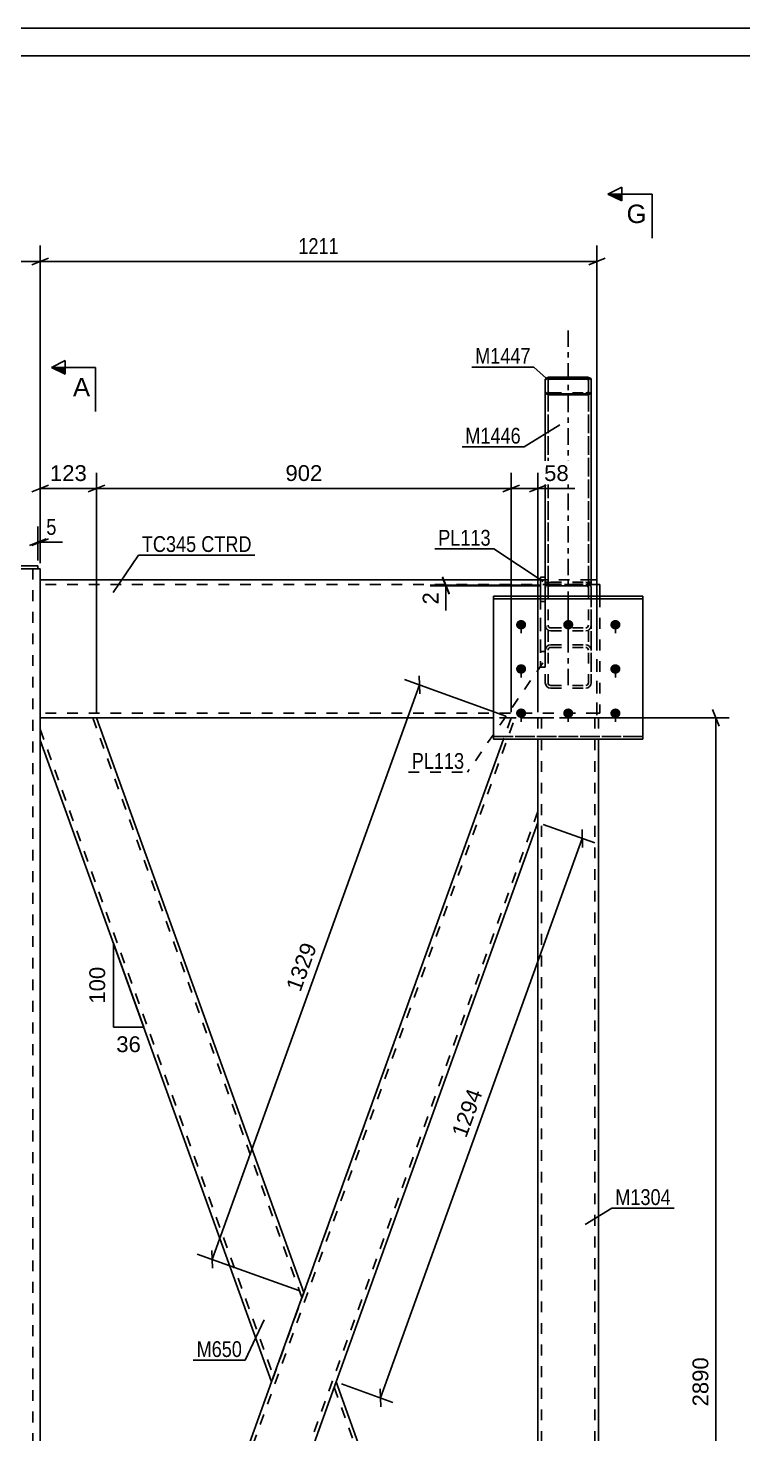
# Model space of a CAD drawing. Header units: millimetres. Extents: x 0 to 1189, y 0 to 841.
# Drawn here: x 217 to 346.5, y 586.1 to 841 of the extents above; entities that cross this region are included whole.
import ezdxf

# ---------------------------------------------------------------- set-up
doc = ezdxf.new("R2010")
doc.units = ezdxf.units.MM
doc.linetypes.add('DXK_LINE_DOT2', pattern=[3.9198, 1.9599, -1.9599])
doc.linetypes.add('DXK_LINE_DOT3', pattern=[5.9187, 2.979, -0.9799, 0.9799, -0.9799])
doc.styles.add('Arial', font='ARIAL.TTF', dxfattribs={"height": 0.2})
doc.styles.add('Arial Narrow', font='ARIALN.TTF', dxfattribs={"height": 0.2})

# ---------------------------------------------------------------- blocks, each defined once
blk = doc.blocks.new('Unknown-284935191-1134')
at = {"color": 5, "linetype": 'Continuous'}
for p, q in [((1189, 841), (0, 841)), ((1184, 836), (5, 836))]:
    blk.add_line(p, q, dxfattribs=at)
blk = doc.blocks.new('Part-284935191-1228 - 1225')
at = {"color": 2, "linetype": 'Continuous'}
for p, q in [((320.05, 740.08), (320.55, 740.08)), ((320.55, 740.08), (320.55, 737.96))]:
    blk.add_line(p, q, dxfattribs=at)
at = {"color": 7, "linetype": 'DXK_LINE_DOT2'}
for p, q in [((320.05, 716.75), (320.05, 740.08)), ((320.55, 737.96), (320.55, 716.75)), ((320.55, 716.75), (320.05, 716.75))]:
    blk.add_line(p, q, dxfattribs=at)
blk = doc.blocks.new('Part-284935191-4457 - 1225')
at = {"color": 7, "linetype": 'DXK_LINE_DOT2'}
for p, q in [((229.36, 715.92), (219.12, 715.92)), ((219.12, 715.92), (219.12, 711.89)), ((219.12, 713.85), (261.44, 596.48)), ((228.66, 715.92), (266.57, 610.73)), ((266.87, 611.57), (266.22, 609.75)), ((261.44, 596.48), (261.46, 596.56))]:
    blk.add_line(p, q, dxfattribs=at)
at = {"color": 2, "linetype": 'Continuous'}
for p, q in [((229.36, 715.92), (266.93, 611.72)), ((261.08, 595.5), (219.12, 711.89)), ((266.22, 609.75), (261.08, 595.5)), ((266.93, 611.72), (266.22, 609.75))]:
    blk.add_line(p, q, dxfattribs=at)
blk = doc.blocks.new('Part-284935191-1322 - 1225')
at = {"color": 2, "linetype": 'Continuous'}
for p, q in [((177.87, 743.47), (195.01, 743.47)), ((177.87, 743.47), (177.87, 742.97)), ((177.87, 742.97), (178.78, 742.97)), ((218.71, 743.47), (201.35, 743.47)), ((218.71, 742.97), (217.8, 742.97)), ((218.71, 743.47), (218.71, 742.97))]:
    blk.add_line(p, q, dxfattribs=at)
at = {"color": 7, "linetype": 'DXK_LINE_DOT2'}
for p, q in [((178.78, 742.97), (217.8, 742.97)), ((195.01, 743.47), (201.35, 743.47))]:
    blk.add_line(p, q, dxfattribs=at)
blk = doc.blocks.new('Part-284935191-1287 - 1225')
at = {"color": 2, "linetype": 'Continuous'}
for p, q in [((180.12, 742.97), (217.8, 742.97)), ((219.12, 742.97), (218.71, 742.97)), ((219.12, 742.97), (219.12, 412.33))]:
    blk.add_line(p, q, dxfattribs=at)
at = {"color": 7, "linetype": 'DXK_LINE_DOT2'}
for p, q in [((218.71, 742.97), (217.48, 742.97)), ((217.79, 742.97), (217.79, 412.33))]:
    blk.add_line(p, q, dxfattribs=at)
blk = doc.blocks.new('Bolt-284935191-1289 - 1225')
at = {"linetype": 'Continuous'}
for points in [[(306.3, 733.67), (306.49, 733.65), (306.67, 733.59), (306.84, 733.5), (306.98, 733.38), (307.1, 733.24), (307.17, 733.07), (307.21, 732.9), (307.21, 732.72), (307.17, 732.54), (307.1, 732.38), (306.98, 732.23), (306.84, 732.11), (306.67, 732.02), (306.49, 731.96), (306.3, 731.95), (306.11, 731.96), (305.93, 732.02), (305.76, 732.11), (305.62, 732.23), (305.51, 732.38), (305.43, 732.54), (305.39, 732.72), (305.39, 732.9), (305.43, 733.07), (305.51, 733.24), (305.62, 733.38), (305.76, 733.5), (305.93, 733.59), (306.11, 733.65)], [(314.84, 733.67), (315.03, 733.65), (315.22, 733.59), (315.38, 733.5), (315.52, 733.38), (315.64, 733.24), (315.71, 733.07), (315.75, 732.9), (315.75, 732.72), (315.71, 732.54), (315.64, 732.38), (315.52, 732.23), (315.38, 732.11), (315.22, 732.02), (315.03, 731.96), (314.84, 731.95), (314.65, 731.96), (314.47, 732.02), (314.3, 732.11), (314.16, 732.23), (314.05, 732.38), (313.97, 732.54), (313.93, 732.72), (313.93, 732.9), (313.97, 733.07), (314.05, 733.24), (314.16, 733.38), (314.3, 733.5), (314.47, 733.59), (314.65, 733.65)], [(323.38, 733.67), (323.58, 733.65), (323.76, 733.59), (323.92, 733.5), (324.07, 733.38), (324.18, 733.24), (324.26, 733.07), (324.3, 732.9), (324.3, 732.72), (324.26, 732.54), (324.18, 732.38), (324.07, 732.23), (323.92, 732.11), (323.76, 732.02), (323.58, 731.96), (323.38, 731.95), (323.19, 731.96), (323.01, 732.02), (322.85, 732.11), (322.7, 732.23), (322.59, 732.38), (322.51, 732.54), (322.47, 732.72), (322.47, 732.9), (322.51, 733.07), (322.59, 733.24), (322.7, 733.38), (322.85, 733.5), (323.01, 733.59), (323.19, 733.65)], [(306.3, 725.64), (306.49, 725.62), (306.67, 725.57), (306.84, 725.48), (306.98, 725.36), (307.1, 725.21), (307.17, 725.05), (307.21, 724.87), (307.21, 724.69), (307.17, 724.51), (307.1, 724.35), (306.98, 724.2), (306.84, 724.08), (306.67, 723.99), (306.49, 723.94), (306.3, 723.92), (306.11, 723.94), (305.93, 723.99), (305.76, 724.08), (305.62, 724.2), (305.51, 724.35), (305.43, 724.51), (305.39, 724.69), (305.39, 724.87), (305.43, 725.05), (305.51, 725.21), (305.62, 725.36), (305.76, 725.48), (305.93, 725.57), (306.11, 725.62)], [(323.38, 725.64), (323.58, 725.62), (323.76, 725.57), (323.92, 725.48), (324.07, 725.36), (324.18, 725.21), (324.26, 725.05), (324.3, 724.87), (324.3, 724.69), (324.26, 724.51), (324.18, 724.35), (324.07, 724.2), (323.92, 724.08), (323.76, 723.99), (323.58, 723.94), (323.38, 723.92), (323.19, 723.94), (323.01, 723.99), (322.85, 724.08), (322.7, 724.2), (322.59, 724.35), (322.51, 724.51), (322.47, 724.69), (322.47, 724.87), (322.51, 725.05), (322.59, 725.21), (322.7, 725.36), (322.85, 725.48), (323.01, 725.57), (323.19, 725.62)], [(306.3, 717.62), (306.49, 717.6), (306.67, 717.54), (306.84, 717.45), (306.98, 717.33), (307.1, 717.18), (307.17, 717.02), (307.21, 716.84), (307.21, 716.66), (307.17, 716.49), (307.1, 716.32), (306.98, 716.18), (306.84, 716.06), (306.67, 715.97), (306.49, 715.91), (306.3, 715.89), (306.11, 715.91), (305.93, 715.97), (305.76, 716.06), (305.62, 716.18), (305.51, 716.32), (305.43, 716.49), (305.39, 716.66), (305.39, 716.84), (305.43, 717.02), (305.51, 717.18), (305.62, 717.33), (305.76, 717.45), (305.93, 717.54), (306.11, 717.6)], [(314.84, 717.62), (315.03, 717.6), (315.22, 717.54), (315.38, 717.45), (315.52, 717.33), (315.64, 717.18), (315.71, 717.02), (315.75, 716.84), (315.75, 716.66), (315.71, 716.49), (315.64, 716.32), (315.52, 716.18), (315.38, 716.06), (315.22, 715.97), (315.03, 715.91), (314.84, 715.89), (314.65, 715.91), (314.47, 715.97), (314.3, 716.06), (314.16, 716.18), (314.05, 716.32), (313.97, 716.49), (313.93, 716.66), (313.93, 716.84), (313.97, 717.02), (314.05, 717.18), (314.16, 717.33), (314.3, 717.45), (314.47, 717.54), (314.65, 717.6)], [(323.38, 717.62), (323.58, 717.6), (323.76, 717.54), (323.92, 717.45), (324.07, 717.33), (324.18, 717.18), (324.26, 717.02), (324.3, 716.84), (324.3, 716.66), (324.26, 716.49), (324.18, 716.32), (324.07, 716.18), (323.92, 716.06), (323.76, 715.97), (323.58, 715.91), (323.38, 715.89), (323.19, 715.91), (323.01, 715.97), (322.85, 716.06), (322.7, 716.18), (322.59, 716.32), (322.51, 716.49), (322.47, 716.66), (322.47, 716.84), (322.51, 717.02), (322.59, 717.18), (322.7, 717.33), (322.85, 717.45), (323.01, 717.54), (323.19, 717.6)]]:
    blk.add_hatch(color=1, dxfattribs=at).paths.add_polyline_path(points)
at = {"color": 1, "linetype": 'Continuous'}
for p, q in [((306.3, 733.63), (306.3, 731.27)), ((314.84, 733.63), (314.84, 731.27)), ((323.38, 733.63), (323.38, 731.27)), ((306.3, 725.61), (306.3, 723.24)), ((323.38, 725.61), (323.38, 723.24)), ((306.3, 717.58), (306.3, 715.22)), ((314.84, 717.58), (314.84, 715.22)), ((323.38, 717.58), (323.38, 715.22))]:
    blk.add_line(p, q, dxfattribs=at)
blk = doc.blocks.new('Part-284935191-1377 - 1225')
at = {"color": 2, "linetype": 'Continuous'}
for p, q in [((309.84, 737.96), (309.84, 741.44)), ((309.84, 741.44), (310.68, 741.44)), ((310.68, 741.08), (310.68, 737.96))]:
    blk.add_line(p, q, dxfattribs=at)
at = {"color": 7, "linetype": 'DXK_LINE_DOT2'}
for p, q in [((310.68, 741.44), (310.68, 740.19)), ((309.84, 737.96), (309.84, 725.09)), ((309.84, 736.99), (310.68, 736.99)), ((310.68, 737.96), (310.68, 725.09)), ((309.84, 727.96), (310.68, 727.96)), ((309.84, 725.09), (310.68, 725.09))]:
    blk.add_line(p, q, dxfattribs=at)
blk = doc.blocks.new('Part-284935191-1451 - 1225')
at = {"color": 2, "linetype": 'Continuous'}
for p, q in [((309.84, 740.92), (219.12, 740.92)), ((320.05, 740.92), (319.01, 740.92)), ((320.05, 740.92), (320.05, 739.25)), ((320.05, 739.25), (320.05, 737.96)), ((301.3, 715.92), (219.12, 715.92))]:
    blk.add_line(p, q, dxfattribs=at)
at = {"color": 7, "linetype": 'DXK_LINE_DOT2'}
for p, q in [((219.12, 740.92), (219.12, 715.92)), ((320.05, 740.08), (219.12, 740.08)), ((319.01, 740.92), (309.84, 740.92)), ((320.05, 739.25), (320.05, 740.79)), ((320.05, 737.96), (320.05, 715.92)), ((320.05, 716.75), (219.12, 716.75)), ((320.05, 716.75), (320.05, 716.81)), ((320.05, 715.92), (301.3, 715.92))]:
    blk.add_line(p, q, dxfattribs=at)
blk = doc.blocks.new('Part-284935191-1484 - 1225')
at = {"color": 7, "linetype": 'DXK_LINE_DOT2'}
for p, q in [((219.12, 477.14), (305.2, 715.92)), ((304.49, 715.92), (261.08, 595.5)), ((309.34, 715.92), (304.49, 715.92)), ((309.34, 715.92), (309.34, 712.06)), ((309.34, 698.91), (228.66, 475.08)), ((266.93, 611.72), (261.08, 595.5)), ((272.77, 595.5), (266.93, 579.28)), ((219.12, 479.11), (219.12, 475.08)), ((229.37, 475.08), (219.12, 475.08))]:
    blk.add_line(p, q, dxfattribs=at)
at = {"color": 2, "linetype": 'Continuous'}
for p, q in [((303.1, 712.06), (266.93, 611.72)), ((309.34, 712.06), (309.34, 696.94)), ((309.34, 696.94), (272.77, 595.5)), ((261.08, 595.5), (219.12, 479.11)), ((266.93, 579.28), (229.37, 475.08))]:
    blk.add_line(p, q, dxfattribs=at)
blk = doc.blocks.new('Part-284935191-1489 - 1225')
at = {"color": 2, "linetype": 'Continuous'}
for p, q in [((310.68, 739.49), (310.75, 739.9)), ((318.93, 739.9), (319.01, 739.49)), ((319.01, 739.49), (319.01, 737.96))]:
    blk.add_line(p, q, dxfattribs=at)
at = {"color": 7, "linetype": 'DXK_LINE_DOT2'}
for p, q in [((310.68, 739.49), (310.68, 722.26)), ((311.21, 739.69), (311.18, 739.49)), ((311.18, 739.49), (311.18, 722.26)), ((311.32, 739.86), (311.21, 739.69)), ((311.29, 740.47), (311.68, 740.55)), ((311.49, 739.98), (311.32, 739.86)), ((311.68, 740.02), (311.49, 739.98)), ((311.68, 740.55), (318.01, 740.55)), ((311.68, 740.02), (318.01, 740.02)), ((318.01, 740.55), (318.39, 740.47)), ((318.2, 739.98), (318.01, 740.02)), ((318.36, 739.86), (318.2, 739.98)), ((318.47, 739.69), (318.36, 739.86)), ((318.51, 739.49), (318.47, 739.69)), ((318.51, 739.49), (318.51, 722.26)), ((319.01, 737.96), (319.01, 722.26)), ((310.75, 732.34), (310.68, 732.75)), ((311.18, 732.75), (311.21, 732.55)), ((311.21, 732.55), (311.32, 732.37)), ((311.68, 731.68), (311.29, 731.77)), ((311.32, 732.37), (311.49, 732.26)), ((311.49, 732.26), (311.68, 732.22)), ((311.68, 732.22), (318.01, 732.22)), ((311.68, 731.68), (318.01, 731.68)), ((318.01, 732.22), (318.2, 732.26)), ((318.39, 731.77), (318.01, 731.68)), ((318.2, 732.26), (318.36, 732.37)), ((318.36, 732.37), (318.47, 732.55)), ((318.47, 732.55), (318.51, 732.75)), ((319.01, 732.75), (318.93, 732.34)), ((311.68, 729.15), (311.29, 729.08)), ((311.68, 729.15), (318.01, 729.15)), ((318.39, 729.08), (318.01, 729.15)), ((310.75, 728.57), (310.68, 728.21)), ((310.97, 728.88), (310.75, 728.57)), ((311.29, 729.08), (310.97, 728.88)), ((311.18, 728.21), (311.21, 728.39)), ((311.21, 728.39), (311.32, 728.54)), ((311.32, 728.54), (311.49, 728.65)), ((311.49, 728.65), (311.68, 728.68)), ((311.68, 728.68), (318.01, 728.68)), ((318.01, 728.68), (318.2, 728.65)), ((318.2, 728.65), (318.36, 728.54)), ((318.36, 728.54), (318.47, 728.39)), ((318.72, 728.88), (318.39, 729.08)), ((318.47, 728.39), (318.51, 728.21)), ((318.93, 728.57), (318.72, 728.88)), ((319.01, 728.21), (318.93, 728.57)), ((310.68, 722.26), (310.75, 721.9)), ((310.75, 721.9), (310.97, 721.6)), ((310.97, 721.6), (311.29, 721.39)), ((311.21, 722.08), (311.18, 722.26)), ((311.32, 721.93), (311.21, 722.08)), ((311.49, 721.83), (311.32, 721.93)), ((311.68, 721.79), (311.49, 721.83)), ((311.68, 721.79), (318.01, 721.79)), ((318.2, 721.83), (318.01, 721.79)), ((318.36, 721.93), (318.2, 721.83)), ((318.47, 722.08), (318.36, 721.93)), ((318.39, 721.39), (318.72, 721.6)), ((318.51, 722.26), (318.47, 722.08)), ((318.72, 721.6), (318.93, 721.9)), ((318.93, 721.9), (319.01, 722.26)), ((311.29, 721.39), (311.68, 721.32)), ((311.68, 721.32), (318.01, 721.32)), ((318.01, 721.32), (318.39, 721.39))]:
    blk.add_line(p, q, dxfattribs=at)
at = {"color": 2, "linetype": 'Continuous'}
for centre, start, end in [((311.72, 739.53), 151.519, 159.2416), ((317.97, 739.53), 20.7584, 28.481)]:
    blk.add_arc(centre, 1.03, start, end, dxfattribs=at)
at = {"color": 7, "linetype": 'DXK_LINE_DOT2'}
for centre, start, end in [((311.72, 739.53), 114.3199, 151.519), ((317.97, 739.53), 28.481, 65.6801), ((311.72, 732.71), 200.7584, 245.6801), ((317.97, 732.71), 294.3199, 339.2416)]:
    blk.add_arc(centre, 1.03, start, end, dxfattribs=at)
blk = doc.blocks.new('Part-284935191-1491 - 1225')
at = {"color": 7, "linetype": 'DXK_LINE_DOT2'}
for p, q in [((310.75, 739.89), (310.68, 739.49)), ((310.68, 739.49), (310.68, 722.26)), ((310.75, 739.9), (310.75, 739.89)), ((311.18, 739.49), (311.21, 739.69)), ((311.18, 739.49), (311.18, 722.26)), ((311.21, 739.69), (311.32, 739.86)), ((311.68, 740.55), (311.29, 740.47)), ((311.32, 739.86), (311.49, 739.98)), ((311.49, 739.98), (311.68, 740.02)), ((311.68, 740.55), (318.01, 740.55)), ((311.68, 740.02), (318.01, 740.02)), ((318.39, 740.47), (318.01, 740.55)), ((318.01, 740.02), (318.2, 739.98)), ((318.2, 739.98), (318.36, 739.86)), ((318.36, 739.86), (318.47, 739.69)), ((318.47, 739.69), (318.51, 739.49)), ((318.51, 739.49), (318.51, 722.26)), ((318.94, 739.89), (318.93, 739.9)), ((319.01, 739.49), (318.94, 739.89)), ((319.01, 739.49), (319.01, 722.26)), ((310.68, 732.75), (310.75, 732.34)), ((311.21, 732.55), (311.18, 732.75)), ((311.32, 732.37), (311.21, 732.55)), ((311.29, 731.77), (311.68, 731.68)), ((311.49, 732.26), (311.32, 732.37)), ((311.68, 732.22), (311.49, 732.26)), ((311.68, 732.22), (318.01, 732.22)), ((311.68, 731.68), (318.01, 731.68)), ((318.2, 732.26), (318.01, 732.22)), ((318.01, 731.68), (318.39, 731.77)), ((318.36, 732.37), (318.2, 732.26)), ((318.47, 732.55), (318.36, 732.37)), ((318.51, 732.75), (318.47, 732.55)), ((318.93, 732.34), (319.01, 732.75)), ((311.29, 729.08), (311.68, 729.15)), ((311.68, 729.15), (318.01, 729.15)), ((318.01, 729.15), (318.39, 729.08)), ((310.68, 728.21), (310.75, 728.57)), ((310.75, 728.57), (310.97, 728.88)), ((310.97, 728.88), (311.29, 729.08)), ((311.21, 728.39), (311.18, 728.21)), ((311.32, 728.54), (311.21, 728.39)), ((311.49, 728.65), (311.32, 728.54)), ((311.68, 728.68), (311.49, 728.65)), ((311.68, 728.68), (318.01, 728.68)), ((318.2, 728.65), (318.01, 728.68)), ((318.36, 728.54), (318.2, 728.65)), ((318.47, 728.39), (318.36, 728.54)), ((318.39, 729.08), (318.72, 728.88)), ((318.51, 728.21), (318.47, 728.39)), ((318.72, 728.88), (318.93, 728.57)), ((318.93, 728.57), (319.01, 728.21)), ((310.75, 721.9), (310.68, 722.26)), ((310.97, 721.6), (310.75, 721.9)), ((311.29, 721.39), (310.97, 721.6)), ((311.18, 722.26), (311.21, 722.08)), ((311.21, 722.08), (311.32, 721.93)), ((311.32, 721.93), (311.49, 721.83)), ((311.49, 721.83), (311.68, 721.79)), ((311.68, 721.79), (318.01, 721.79)), ((318.01, 721.79), (318.2, 721.83)), ((318.2, 721.83), (318.36, 721.93)), ((318.36, 721.93), (318.47, 722.08)), ((318.72, 721.6), (318.39, 721.39)), ((318.47, 722.08), (318.51, 722.26)), ((318.93, 721.9), (318.72, 721.6)), ((319.01, 722.26), (318.93, 721.9)), ((311.68, 721.32), (311.29, 721.39)), ((311.68, 721.32), (318.01, 721.32)), ((318.39, 721.39), (318.01, 721.32))]:
    blk.add_line(p, q, dxfattribs=at)
at = {"color": 7, "linetype": 'DXK_LINE_DOT3'}
blk.add_line((314.84, 721.82), (314.84, 739.54), dxfattribs=at)
at = {"color": 7, "linetype": 'DXK_LINE_DOT2'}
for centre, start, end in [((311.72, 739.53), 114.32, 159.2417), ((317.97, 739.53), 20.7583, 65.68), ((311.72, 732.71), 200.7583, 245.68), ((317.97, 732.71), 294.32, 339.2417)]:
    blk.add_arc(centre, 1.03, start, end, dxfattribs=at)
blk = doc.blocks.new('Part-284935191-1498 - 1225')
at = {"color": 7, "linetype": 'DXK_LINE_DOT2'}
for p, q in [((328.38, 737.96), (301.3, 737.96)), ((301.3, 737.96), (301.3, 712.06)), ((301.3, 737.51), (328.38, 737.51)), ((328.38, 712.06), (328.38, 737.96)), ((328.38, 712.51), (301.3, 712.51)), ((328.38, 712.06), (301.3, 712.06))]:
    blk.add_line(p, q, dxfattribs=at)
blk = doc.blocks.new('Bolt-284935191-1499 - 1225')
at = {"color": 1, "linetype": 'DXK_LINE_DOT2'}
for p, q in [((306.3, 733.63), (306.3, 731.27)), ((314.84, 733.63), (314.84, 731.27)), ((323.38, 733.63), (323.38, 731.27)), ((306.3, 725.61), (306.3, 723.24)), ((323.38, 725.61), (323.38, 723.24)), ((306.3, 717.58), (306.3, 715.21)), ((314.84, 717.58), (314.84, 715.21)), ((323.38, 717.58), (323.38, 715.21))]:
    blk.add_line(p, q, dxfattribs=at)
blk = doc.blocks.new('Part-284935191-1500 - 1225')
at = {"color": 2, "linetype": 'Continuous'}
for p, q in [((301.3, 712.06), (301.3, 737.96)), ((301.3, 737.96), (328.38, 737.96)), ((301.3, 737.51), (328.38, 737.51)), ((328.38, 737.96), (328.38, 712.06)), ((301.3, 712.06), (328.38, 712.06))]:
    blk.add_line(p, q, dxfattribs=at)
at = {"color": 7, "linetype": 'DXK_LINE_DOT2'}
blk.add_line((301.3, 712.51), (328.38, 712.51), dxfattribs=at)
blk = doc.blocks.new('Part-284935191-1513 - 1225')
at = {"color": 2, "linetype": 'Continuous'}
for p, q in [((266.93, 579.28), (272.77, 595.5)), ((272.77, 595.5), (309.34, 494.06)), ((266.93, 579.28), (304.49, 475.08)), ((309.34, 494.06), (309.34, 490.13)), ((309.34, 490.13), (309.34, 475.08))]:
    blk.add_line(p, q, dxfattribs=at)
at = {"color": 7, "linetype": 'DXK_LINE_DOT2'}
for p, q in [((272.42, 594.52), (309.34, 492.09)), ((267.28, 580.26), (267.31, 580.34)), ((267.28, 580.26), (305.2, 475.08)), ((309.34, 493.76), (309.34, 490.13)), ((309.34, 475.08), (304.49, 475.08))]:
    blk.add_line(p, q, dxfattribs=at)
blk = doc.blocks.new('Part-284935191-1534 - 1225')
at = {"color": 7, "linetype": 'DXK_LINE_DOT2'}
for p, q in [((310.68, 741.44), (309.84, 741.44)), ((309.84, 741.44), (309.84, 725.09)), ((310.68, 741.44), (310.68, 725.09)), ((309.84, 737), (310.68, 737)), ((309.84, 727.96), (310.68, 727.96)), ((310.68, 725.09), (309.84, 725.09))]:
    blk.add_line(p, q, dxfattribs=at)
blk = doc.blocks.new('Part-284935191-4458 - 1225')
at = {"color": 7, "linetype": 'DXK_LINE_DOT2'}
for p, q in [((309.34, 715.92), (309.34, 696.94)), ((309.34, 715.92), (320.34, 715.92)), ((310.01, 715.92), (310.01, 475.08)), ((319.68, 715.92), (319.68, 475.08)), ((320.34, 715.92), (320.34, 712.06)), ((309.34, 475.08), (309.34, 494.06)), ((320.24, 475.08), (309.34, 475.08)), ((310.01, 475.08), (310.06, 475.08))]:
    blk.add_line(p, q, dxfattribs=at)
at = {"color": 2, "linetype": 'Continuous'}
for p, q in [((320.34, 712.06), (320.34, 475.08)), ((309.34, 696.94), (309.34, 494.06)), ((320.34, 475.08), (320.05, 475.08))]:
    blk.add_line(p, q, dxfattribs=at)
blk = doc.blocks.new('Part-284935191-4459 - 1225')
at = {"color": 7, "linetype": 'DXK_LINE_DOT3'}
blk.add_line((314.84, 786.18), (314.84, 729.97), dxfattribs=at)
at = {"color": 2, "linetype": 'Continuous'}
for p, q in [((310.75, 777.47), (310.97, 777.59)), ((310.97, 777.59), (311.29, 777.67)), ((311.29, 777.67), (311.68, 777.69)), ((311.68, 777.69), (318.01, 777.69)), ((318.01, 777.69), (318.39, 777.67)), ((318.39, 777.67), (318.72, 777.59)), ((318.72, 777.59), (318.93, 777.47)), ((310.68, 777.33), (310.75, 777.47)), ((310.68, 777.33), (310.68, 777.15)), ((318.93, 777.47), (319.01, 777.33)), ((319.01, 777.33), (319.01, 777.15))]:
    blk.add_line(p, q, dxfattribs=at)
at = {"color": 7, "linetype": 'DXK_LINE_DOT2'}
for p, q in [((310.68, 777.15), (310.68, 740.34)), ((310.75, 774.89), (310.68, 775.03)), ((311.21, 777.4), (311.18, 777.33)), ((311.18, 777.33), (311.18, 740.34)), ((311.18, 775.03), (311.21, 774.96)), ((311.32, 777.46), (311.21, 777.4)), ((311.49, 777.5), (311.32, 777.46)), ((311.68, 777.51), (311.49, 777.5)), ((311.68, 777.51), (318.01, 777.51)), ((318.2, 777.5), (318.01, 777.51)), ((318.36, 777.46), (318.2, 777.5)), ((318.47, 777.4), (318.36, 777.46)), ((318.51, 777.33), (318.47, 777.4)), ((318.47, 774.96), (318.51, 775.03)), ((318.51, 777.33), (318.51, 740.34)), ((319.01, 775.03), (318.93, 774.89)), ((319.01, 777.15), (319.01, 740.34)), ((310.97, 774.77), (310.75, 774.89)), ((311.29, 774.69), (310.97, 774.77)), ((311.21, 774.96), (311.32, 774.9)), ((311.68, 774.66), (311.29, 774.69)), ((311.32, 774.9), (311.49, 774.86)), ((311.49, 774.86), (311.68, 774.84)), ((311.68, 774.84), (318.01, 774.84)), ((311.68, 774.66), (318.01, 774.66)), ((318.01, 774.84), (318.2, 774.86)), ((318.39, 774.69), (318.01, 774.66)), ((318.2, 774.86), (318.36, 774.9)), ((318.36, 774.9), (318.47, 774.96)), ((318.72, 774.77), (318.39, 774.69)), ((318.93, 774.89), (318.72, 774.77)), ((319.01, 740.92), (310.68, 740.92)), ((310.68, 740.55), (311.18, 740.55)), ((310.68, 740.34), (310.75, 740.2)), ((310.75, 740.2), (310.97, 740.08)), ((310.97, 740.08), (311.29, 740)), ((311.21, 740.27), (311.18, 740.34)), ((311.32, 740.21), (311.21, 740.27)), ((311.29, 740), (311.68, 739.97)), ((311.49, 740.17), (311.32, 740.21)), ((311.68, 740.15), (311.49, 740.17)), ((311.68, 740.15), (318.01, 740.15)), ((311.68, 739.97), (318.01, 739.97)), ((318.2, 740.17), (318.01, 740.15)), ((318.01, 739.97), (318.39, 740)), ((318.36, 740.21), (318.2, 740.17)), ((318.47, 740.27), (318.36, 740.21)), ((318.39, 740), (318.72, 740.08)), ((318.51, 740.34), (318.47, 740.27)), ((318.51, 740.55), (319.01, 740.55)), ((318.72, 740.08), (318.93, 740.2)), ((318.93, 740.2), (319.01, 740.34))]:
    blk.add_line(p, q, dxfattribs=at)
blk = doc.blocks.new('Part-284935191-4460 - 1225')
at = {"color": 2, "linetype": 'Continuous'}
for p, q in [((310.75, 777.29), (310.68, 777.15)), ((310.68, 777.15), (310.68, 741.08)), ((310.97, 777.41), (310.75, 777.29)), ((311.29, 777.48), (310.97, 777.41)), ((311.18, 777.15), (311.21, 777.22)), ((311.18, 777.15), (311.18, 774.84)), ((311.21, 777.22), (311.32, 777.28)), ((311.68, 777.51), (311.29, 777.48)), ((311.32, 777.28), (311.49, 777.32)), ((311.49, 777.32), (311.68, 777.33)), ((311.68, 777.51), (318.01, 777.51)), ((311.68, 777.33), (318.01, 777.33)), ((318.39, 777.48), (318.01, 777.51)), ((318.01, 777.33), (318.2, 777.32)), ((318.2, 777.32), (318.36, 777.28)), ((318.36, 777.28), (318.47, 777.22)), ((318.72, 777.41), (318.39, 777.48)), ((318.47, 777.22), (318.51, 777.15)), ((318.51, 777.15), (318.51, 774.84)), ((318.93, 777.29), (318.72, 777.41)), ((319.01, 777.15), (318.93, 777.29)), ((319.01, 777.15), (319.01, 740.19)), ((310.68, 774.84), (310.75, 774.7)), ((310.75, 774.7), (310.97, 774.59)), ((310.97, 774.59), (311.29, 774.51)), ((311.21, 774.77), (311.18, 774.84)), ((311.32, 774.71), (311.21, 774.77)), ((311.29, 774.51), (311.68, 774.48)), ((311.49, 774.67), (311.32, 774.71)), ((311.68, 774.66), (311.49, 774.67)), ((311.68, 774.66), (318.01, 774.66)), ((311.68, 774.48), (318.01, 774.48)), ((318.2, 774.67), (318.01, 774.66)), ((318.01, 774.48), (318.39, 774.51)), ((318.36, 774.71), (318.2, 774.67)), ((318.47, 774.77), (318.36, 774.71)), ((318.39, 774.51), (318.72, 774.59)), ((318.51, 774.84), (318.47, 774.77)), ((318.72, 774.59), (318.93, 774.7)), ((318.93, 774.7), (319.01, 774.84)), ((310.75, 740.05), (310.68, 740.19)), ((310.97, 739.94), (310.75, 740.05)), ((311.29, 739.86), (310.97, 739.94)), ((311.68, 739.83), (311.29, 739.86)), ((311.68, 739.83), (318.01, 739.83)), ((318.39, 739.86), (318.01, 739.83)), ((318.72, 739.94), (318.39, 739.86)), ((318.93, 740.05), (318.72, 739.94)), ((319.01, 740.19), (318.93, 740.05))]:
    blk.add_line(p, q, dxfattribs=at)
at = {"color": 7, "linetype": 'DXK_LINE_DOT2'}
for p, q in [((311.18, 774.84), (311.18, 740.19)), ((318.51, 774.84), (318.51, 740.19)), ((310.68, 741.08), (310.68, 740.19)), ((319.01, 740.92), (310.68, 740.92)), ((310.68, 740.55), (311.18, 740.55)), ((311.18, 740.19), (311.21, 740.12)), ((311.21, 740.12), (311.32, 740.06)), ((311.32, 740.06), (311.49, 740.03)), ((311.49, 740.03), (311.68, 740.01)), ((311.68, 740.01), (318.01, 740.01)), ((318.01, 740.01), (318.2, 740.03)), ((318.2, 740.03), (318.36, 740.06)), ((318.36, 740.06), (318.47, 740.12)), ((318.47, 740.12), (318.51, 740.19)), ((318.51, 740.55), (319.01, 740.55))]:
    blk.add_line(p, q, dxfattribs=at)
blk = doc.blocks.new('StraightDimension-284935191-7683 - 1225')
at = {"color": 7, "linetype": 'Continuous'}
for p, q in [((309.68, 739.97), (289.83, 739.97)), ((309.68, 739.83), (289.83, 739.83)), ((292.08, 741.47), (293.28, 738.47)), ((293.28, 738.33), (292.08, 741.33)), ((292.68, 739.83), (292.68, 739.97))]:
    blk.add_line(p, q, dxfattribs=at)
at = {"color": 0}
blk.add_wipeout([(291.93, 739.3), (287.73, 739.3), (287.73, 735.88), (291.93, 735.88)], dxfattribs=at)
at = {"color": 7, "linetype": 'Continuous'}
blk.add_line((292.68, 739.83), (292.68, 735.36), dxfattribs=at)
blk.add_line((292.68, 739.83), (292.68, 735.36), dxfattribs=at)
at = {"color": 3, "style": 'Arial'}
blk.add_text('2', height=2.87, rotation=90.0002, dxfattribs=at).set_placement((291.33, 736.48))
blk = doc.blocks.new('StraightDimension-284935191-1731 - 1225')
at = {"color": 7, "linetype": 'Continuous'}
for p, q in [((112.65, 744.47), (113.85, 741.47)), ((218.12, 742.97), (102.81, 742.97)), ((113.25, 734.66), (113.25, 742.97)), ((130.62, 734.66), (102.81, 734.66)), ((113.85, 733.16), (112.65, 736.16))]:
    blk.add_line(p, q, dxfattribs=at)
at = {"color": 0, "linetype": 'Continuous'}
blk.add_wipeout([(112.55, 743.57), (112.55, 747.77), (102.21, 747.77), (102.21, 743.57)], dxfattribs=at)
at = {"color": 0}
blk.add_wipeout([(112.5, 742.16), (108.3, 742.16), (108.3, 735.47), (112.5, 735.47)], dxfattribs=at)
at = {"color": 3, "linetype": 'Continuous', "style": 'Arial Narrow'}
blk.add_text('14537', height=2.863, dxfattribs=at).set_placement((102.81, 744.17))
at = {"color": 3, "style": 'Arial Narrow'}
blk.add_text('100', height=2.863, rotation=90.0002, dxfattribs=at).set_placement((111.9, 736.07))
blk = doc.blocks.new('StraightDimension-284935191-1854 - 1225')
at = {"color": 7, "linetype": 'Continuous'}
for p, q in [((218.71, 744.47), (218.71, 750.61)), ((219.12, 743.97), (219.12, 750.61)), ((217.21, 747.16), (220.21, 748.36)), ((220.62, 748.36), (217.62, 747.16)), ((218.71, 747.76), (219.12, 747.76))]:
    blk.add_line(p, q, dxfattribs=at)
at = {"color": 0}
blk.add_wipeout([(222.68, 748.51), (222.68, 752.71), (219.65, 752.71), (219.65, 748.51)], dxfattribs=at)
at = {"color": 7, "linetype": 'Continuous'}
blk.add_line((219.12, 747.76), (223.2, 747.76), dxfattribs=at)
blk.add_line((219.12, 747.76), (223.2, 747.76), dxfattribs=at)
at = {"color": 3, "style": 'Arial Narrow'}
blk.add_text('5', height=2.86, dxfattribs=at).set_placement((220.25, 749.11))
blk = doc.blocks.new('StraightDimension-284935191-9471 - 1225')
at = {"color": 7, "linetype": 'Continuous'}
for p, q in [((250.3, 617.71), (287.86, 721.91)), ((303.55, 716.25), (285.18, 722.88)), ((287.92, 720.3), (287.8, 723.53)), ((265.99, 612.06), (247.62, 618.68)), ((250.24, 619.33), (250.35, 616.1))]:
    blk.add_line(p, q, dxfattribs=at)
at = {"color": 0}
blk.add_wipeout([(270.09, 674.81), (266.13, 676.24), (262.71, 666.74), (266.66, 665.32)], dxfattribs=at)
at = {"color": 3, "style": 'Arial'}
blk.add_text('1329', height=2.865, rotation=70.1759, dxfattribs=at).set_placement((266.3, 666.08))
blk = doc.blocks.new('StraightDimension-284935191-9492 - 1225')
at = {"color": 7, "linetype": 'Continuous'}
for p, q in [((310.28, 696.6), (319.65, 693.23)), ((280.82, 592.6), (317.39, 694.04)), ((317.45, 692.42), (317.34, 695.65)), ((273.72, 595.16), (283.08, 591.78)), ((280.77, 594.21), (280.88, 590.98))]:
    blk.add_line(p, q, dxfattribs=at)
at = {"color": 0}
blk.add_wipeout([(300.11, 648.32), (296.16, 649.74), (292.74, 640.25), (296.69, 638.82)], dxfattribs=at)
at = {"color": 3, "style": 'Arial'}
blk.add_text('1294', height=2.865, rotation=70.1759, dxfattribs=at).set_placement((296.33, 639.59))
blk = doc.blocks.new('AngleDimension-284935191-9518 - 1225')
at = {"color": 7, "linetype": 'Continuous'}
for p, q in [((232.41, 675.04), (237.9, 659.8)), ((232.41, 675.04), (232.41, 659.8)), ((232.41, 659.8), (237.9, 659.8)), ((237.9, 659.8), (237.9, 659.8))]:
    blk.add_line(p, q, dxfattribs=at)
at = {"color": 0}
for points in [[(231.51, 671.36), (227.31, 671.36), (227.31, 663.49), (231.51, 663.49)], [(237.98, 654.7), (237.98, 658.9), (232.33, 658.9), (232.33, 654.7)]]:
    blk.add_wipeout(points, dxfattribs=at)
at = {"color": 3, "style": 'Arial'}
blk.add_text('100', height=2.865, rotation=90.0002, dxfattribs=at).set_placement((230.91, 664.09))
blk.add_text('36', height=2.865, dxfattribs=at).set_placement((232.93, 655.3))
blk = doc.blocks.new('StraightDimension-284935191-9546 - 1225')
at = {"color": 7, "linetype": 'Continuous'}
for p, q in [((342.18, 714.42), (340.98, 717.42)), ((315.84, 715.92), (343.98, 715.92)), ((341.58, 475.08), (341.58, 715.92)), ((321.05, 475.08), (343.98, 475.08)), ((340.98, 476.58), (342.18, 473.58))]:
    blk.add_line(p, q, dxfattribs=at)
at = {"color": 0}
blk.add_wipeout([(340.83, 600.55), (336.63, 600.55), (336.63, 590.45), (340.83, 590.45)], dxfattribs=at)
at = {"color": 3, "style": 'Arial'}
blk.add_text('2890', height=2.865, rotation=90.0002, dxfattribs=at).set_placement((340.23, 591.05))
blk = doc.blocks.new('StraightDimension-284935191-9856 - 1225')
at = {"color": 7, "linetype": 'Continuous'}
for p, q in [((219.12, 743.97), (219.12, 801.55)), ((320.05, 729.42), (320.05, 801.55)), ((220.62, 799.3), (217.62, 798.1)), ((219.12, 798.7), (320.05, 798.7)), ((318.55, 798.1), (321.55, 799.3))]:
    blk.add_line(p, q, dxfattribs=at)
at = {"color": 0}
blk.add_wipeout([(273.84, 799.45), (273.84, 803.65), (265.33, 803.65), (265.33, 799.45)], dxfattribs=at)
at = {"color": 3, "style": 'Arial Narrow'}
blk.add_text('1211', height=2.863, dxfattribs=at).set_placement((265.93, 800.05))
blk = doc.blocks.new('StraightDimension-284935191-9857 - 1225')
at = {"color": 7, "linetype": 'Continuous'}
for p, q in [((177.46, 743.97), (177.46, 801.55)), ((219.12, 743.97), (219.12, 801.55)), ((178.96, 799.3), (175.96, 798.1)), ((177.46, 798.7), (219.12, 798.7)), ((217.62, 798.1), (220.62, 799.3))]:
    blk.add_line(p, q, dxfattribs=at)
at = {"color": 0}
blk.add_wipeout([(201.63, 799.45), (201.63, 803.65), (194.95, 803.65), (194.95, 799.45)], dxfattribs=at)
at = {"color": 3, "style": 'Arial Narrow'}
blk.add_text('500', height=2.863, dxfattribs=at).set_placement((195.55, 800.05))
blk = doc.blocks.new('StraightDimension-284935191-9990 - 1225')
at = {"color": 7, "linetype": 'Continuous'}
for p, q in [((304.49, 716.92), (304.49, 760.37)), ((309.34, 716.92), (309.34, 760.37)), ((302.99, 756.92), (305.99, 758.12)), ((304.49, 757.52), (309.34, 757.52)), ((310.84, 758.12), (307.84, 756.92))]:
    blk.add_line(p, q, dxfattribs=at)
at = {"color": 0}
blk.add_wipeout([(315.52, 758.27), (315.52, 762.47), (309.87, 762.47), (309.87, 758.27)], dxfattribs=at)
at = {"color": 7, "linetype": 'Continuous'}
blk.add_line((309.34, 757.52), (316.04, 757.52), dxfattribs=at)
blk.add_line((309.34, 757.52), (316.04, 757.52), dxfattribs=at)
at = {"color": 3, "style": 'Arial'}
blk.add_text('58', height=2.865, dxfattribs=at).set_placement((310.47, 758.87))
blk = doc.blocks.new('StraightDimension-284935191-9991 - 1225')
at = {"color": 7, "linetype": 'Continuous'}
for p, q in [((229.36, 716.92), (229.36, 760.37)), ((304.49, 716.92), (304.49, 760.37)), ((230.86, 758.12), (227.86, 756.92)), ((229.36, 757.52), (304.49, 757.52)), ((302.99, 756.92), (305.99, 758.12))]:
    blk.add_line(p, q, dxfattribs=at)
at = {"color": 0}
blk.add_wipeout([(270.86, 758.27), (270.86, 762.47), (262.99, 762.47), (262.99, 758.27)], dxfattribs=at)
at = {"color": 3, "style": 'Arial'}
blk.add_text('902', height=2.865, dxfattribs=at).set_placement((263.59, 758.87))
blk = doc.blocks.new('StraightDimension-284935191-9992 - 1225')
at = {"color": 7, "linetype": 'Continuous'}
for p, q in [((219.12, 743.97), (219.12, 760.37)), ((229.36, 716.92), (229.36, 760.37)), ((217.62, 756.92), (220.62, 758.12)), ((219.12, 757.52), (229.36, 757.52)), ((230.86, 758.12), (227.86, 756.92))]:
    blk.add_line(p, q, dxfattribs=at)
at = {"color": 0}
blk.add_wipeout([(228.18, 758.27), (228.18, 762.47), (220.31, 762.47), (220.31, 758.27)], dxfattribs=at)
at = {"color": 3, "style": 'Arial'}
blk.add_text('123', height=2.865, dxfattribs=at).set_placement((220.91, 758.87))
blk = doc.blocks.new('Mark-284935191-1373 - 1225')
at = {"color": 0}
blk.add_wipeout([(300.78, 747.14), (300.78, 750.14), (291.28, 750.14), (291.28, 747.14)], dxfattribs=at)
blk.add_wipeout([(300.78, 747.14), (300.78, 750.14), (291.28, 750.14), (291.28, 747.14)], dxfattribs=at)
at = {"color": 30, "linetype": 'Continuous'}
for p in [(290.68, 746.54), (310.28, 740.64)]:
    blk.add_line(p, (301.38, 746.54), dxfattribs=at)
at = {"color": 3, "style": 'Arial Narrow'}
blk.add_text('PL113', height=2.863, dxfattribs=at).set_placement((291.28, 747.14))
blk = doc.blocks.new('Mark-284935191-1447 - 1225')
at = {"color": 0}
blk.add_wipeout([(247.43, 746), (247.43, 749), (237.56, 749), (237.56, 746)], dxfattribs=at)
blk.add_wipeout([(247.43, 746), (247.43, 749), (237.56, 749), (237.56, 746)], dxfattribs=at)
at = {"color": 30, "linetype": 'Continuous'}
blk.add_line((232.37, 738.63), (236.96, 745.4), dxfattribs=at)
at = {"color": 0}
blk.add_wipeout([(257.45, 746), (257.45, 749), (248.33, 749), (248.33, 746)], dxfattribs=at)
blk.add_wipeout([(257.45, 746), (257.45, 749), (248.33, 749), (248.33, 746)], dxfattribs=at)
at = {"color": 30, "linetype": 'Continuous'}
blk.add_line((236.96, 745.4), (258.05, 745.4), dxfattribs=at)
at = {"color": 3, "style": 'Arial Narrow'}
for s, p in [('TC345', (237.56, 746)), ('CTRD', (248.33, 746))]:
    blk.add_text(s, height=2.863, dxfattribs=at).set_placement(p)
blk = doc.blocks.new('Mark-284935191-4476 - 1225')
at = {"color": 0}
blk.add_wipeout([(306.24, 765.66), (306.24, 768.66), (296.19, 768.66), (296.19, 765.66)], dxfattribs=at)
blk.add_wipeout([(306.24, 765.66), (306.24, 768.66), (296.19, 768.66), (296.19, 765.66)], dxfattribs=at)
at = {"color": 30, "linetype": 'Continuous'}
for p in [(313.32, 769.03), (295.59, 765.06)]:
    blk.add_line(p, (306.84, 765.06), dxfattribs=at)
at = {"color": 3, "style": 'Arial Narrow'}
blk.add_text('M1446', height=2.863, dxfattribs=at).set_placement((296.19, 765.66))
blk = doc.blocks.new('Mark-284935191-4473 - 1225')
at = {"color": 0}
blk.add_wipeout([(308.03, 780.13), (308.03, 783.13), (297.98, 783.13), (297.98, 780.13)], dxfattribs=at)
blk.add_wipeout([(308.03, 780.13), (308.03, 783.13), (297.98, 783.13), (297.98, 780.13)], dxfattribs=at)
at = {"color": 30, "linetype": 'Continuous'}
for p in [(297.38, 779.53), (310.85, 777.51)]:
    blk.add_line(p, (308.63, 779.53), dxfattribs=at)
at = {"color": 3, "style": 'Arial Narrow'}
blk.add_text('M1447', height=2.863, dxfattribs=at).set_placement((297.98, 780.13))
blk = doc.blocks.new('Mark-284935191-1530 - 1225')
at = {"color": 0}
blk.add_wipeout([(295.98, 706.67), (295.98, 709.67), (286.48, 709.67), (286.48, 706.67)], dxfattribs=at)
blk.add_wipeout([(295.98, 706.67), (295.98, 709.67), (286.48, 709.67), (286.48, 706.67)], dxfattribs=at)
at = {"color": 30, "linetype": 'DXK_LINE_DOT2'}
for p in [(310.24, 725.89), (285.88, 706.07)]:
    blk.add_line(p, (296.58, 706.07), dxfattribs=at)
at = {"color": 3, "style": 'Arial Narrow'}
blk.add_text('PL113', height=2.863, dxfattribs=at).set_placement((286.48, 706.67))
blk = doc.blocks.new('SectionMark-284935191-2061 - 1225')
at = {"linetype": 'Continuous'}
blk.add_hatch(color=6, dxfattribs=at).paths.add_polyline_path([(223.69, 779.48), (223.69, 778.23), (221.19, 779.48)])
at = {"color": 6, "linetype": 'Continuous'}
for p, q in [((221.19, 779.48), (223.69, 780.73)), ((223.69, 778.23), (223.69, 780.73)), ((229.19, 779.48), (221.19, 779.48)), ((221.19, 779.48), (223.69, 778.23))]:
    blk.add_line(p, q, dxfattribs=at)
at = {"color": 0, "linetype": 'Continuous'}
blk.add_wipeout([(228.19, 774.23), (228.19, 777.73), (225.08, 777.73), (225.08, 774.23)], dxfattribs=at)
at = {"color": 6, "linetype": 'Continuous'}
blk.add_line((229.19, 779.48), (229.19, 771.48), dxfattribs=at)
at = {"color": 3, "linetype": 'Continuous', "style": 'Arial'}
blk.add_text('A', height=3.34, rotation=-0.0115, dxfattribs=at).set_placement((225.08, 774.23))
blk = doc.blocks.new('Mark-284935191-4467 - 1225')
at = {"color": 0}
blk.add_wipeout([(255.72, 600.01), (255.72, 603.01), (247.49, 603.01), (247.49, 600.01)], dxfattribs=at)
blk.add_wipeout([(255.72, 600.01), (255.72, 603.01), (247.49, 603.01), (247.49, 600.01)], dxfattribs=at)
at = {"color": 30, "linetype": 'Continuous'}
for p in [(259.76, 606.74), (246.89, 599.41)]:
    blk.add_line(p, (256.32, 599.41), dxfattribs=at)
at = {"color": 3, "style": 'Arial Narrow'}
blk.add_text('M650', height=2.863, dxfattribs=at).set_placement((247.49, 600.01))
blk = doc.blocks.new('Mark-284935191-4470 - 1225')
at = {"color": 0}
blk.add_wipeout([(333.43, 627.57), (333.43, 630.57), (323.37, 630.57), (323.37, 627.57)], dxfattribs=at)
blk.add_wipeout([(333.43, 627.57), (333.43, 630.57), (323.37, 630.57), (323.37, 627.57)], dxfattribs=at)
at = {"color": 30, "linetype": 'Continuous'}
for p, q in [((317.89, 624.04), (322.77, 626.97)), ((322.77, 626.97), (334.03, 626.97))]:
    blk.add_line(p, q, dxfattribs=at)
at = {"color": 3, "style": 'Arial Narrow'}
blk.add_text('M1304', height=2.863, dxfattribs=at).set_placement((323.37, 627.57))
blk = doc.blocks.new('SectionMark-284935191-10173 - 1225')
at = {"color": 6, "linetype": 'Continuous'}
for p, q in [((322.04, 810.9), (324.54, 812.15)), ((330.04, 810.9), (322.04, 810.9))]:
    blk.add_line(p, q, dxfattribs=at)
at = {"color": 0, "linetype": 'Continuous'}
blk.add_wipeout([(329.04, 805.65), (329.04, 809.15), (325.41, 809.15), (325.41, 805.65)], dxfattribs=at)
at = {"linetype": 'Continuous'}
blk.add_hatch(color=6, dxfattribs=at).paths.add_polyline_path([(324.54, 810.9), (324.54, 809.65), (322.04, 810.9)])
at = {"color": 6, "linetype": 'Continuous'}
for p, q in [((322.04, 810.9), (324.54, 809.65)), ((324.54, 809.65), (324.54, 812.15)), ((330.04, 810.9), (330.04, 802.9))]:
    blk.add_line(p, q, dxfattribs=at)
at = {"color": 3, "linetype": 'Continuous', "style": 'Arial'}
blk.add_text('G', height=3.34, dxfattribs=at).set_placement((325.41, 805.65))

msp = doc.modelspace()

# ---------------------------------------------------------------- block references
for name in ['Unknown-284935191-1134', 'Part-284935191-4459 - 1225', 'Part-284935191-4460 - 1225', 'Part-284935191-1287 - 1225', 'Part-284935191-1322 - 1225', 'Part-284935191-1451 - 1225', 'Part-284935191-1377 - 1225', 'Part-284935191-1534 - 1225', 'Part-284935191-1489 - 1225', 'Part-284935191-1491 - 1225', 'Part-284935191-1228 - 1225', 'Part-284935191-1498 - 1225', 'Part-284935191-1500 - 1225', 'Bolt-284935191-1289 - 1225', 'Bolt-284935191-1499 - 1225', 'Part-284935191-4457 - 1225', 'Part-284935191-1484 - 1225', 'Part-284935191-4458 - 1225', 'Part-284935191-1513 - 1225']:
    msp.add_blockref(name, (0, 0))

# ---------------------------------------------------------------- next in the draw order: block references
for name in ['StraightDimension-284935191-1731 - 1225', 'StraightDimension-284935191-7683 - 1225', 'StraightDimension-284935191-9471 - 1225', 'AngleDimension-284935191-9518 - 1225', 'Mark-284935191-4467 - 1225']:
    msp.add_blockref(name, (0, 0))

# ---------------------------------------------------------------- next in the draw order: block references
for name in ['StraightDimension-284935191-1854 - 1225', 'StraightDimension-284935191-9492 - 1225']:
    msp.add_blockref(name, (0, 0))

# ---------------------------------------------------------------- next in the draw order: block references
for name in ['StraightDimension-284935191-9856 - 1225', 'StraightDimension-284935191-9546 - 1225']:
    msp.add_blockref(name, (0, 0))

# ---------------------------------------------------------------- next in the draw order: block references
for name in ['StraightDimension-284935191-9857 - 1225', 'Mark-284935191-4473 - 1225', 'Mark-284935191-4476 - 1225', 'StraightDimension-284935191-9990 - 1225', 'Mark-284935191-4470 - 1225']:
    msp.add_blockref(name, (0, 0))

# ---------------------------------------------------------------- next in the draw order: block references
for name in ['SectionMark-284935191-10173 - 1225', 'StraightDimension-284935191-9991 - 1225']:
    msp.add_blockref(name, (0, 0))

# ---------------------------------------------------------------- next in the draw order: block references
for name in ['StraightDimension-284935191-9992 - 1225', 'Mark-284935191-1373 - 1225', 'Mark-284935191-1447 - 1225', 'Mark-284935191-1530 - 1225']:
    msp.add_blockref(name, (0, 0))

# ---------------------------------------------------------------- next in the draw order: block references
msp.add_blockref('SectionMark-284935191-2061 - 1225', (0, 0))

doc.saveas('drawing.dxf')
